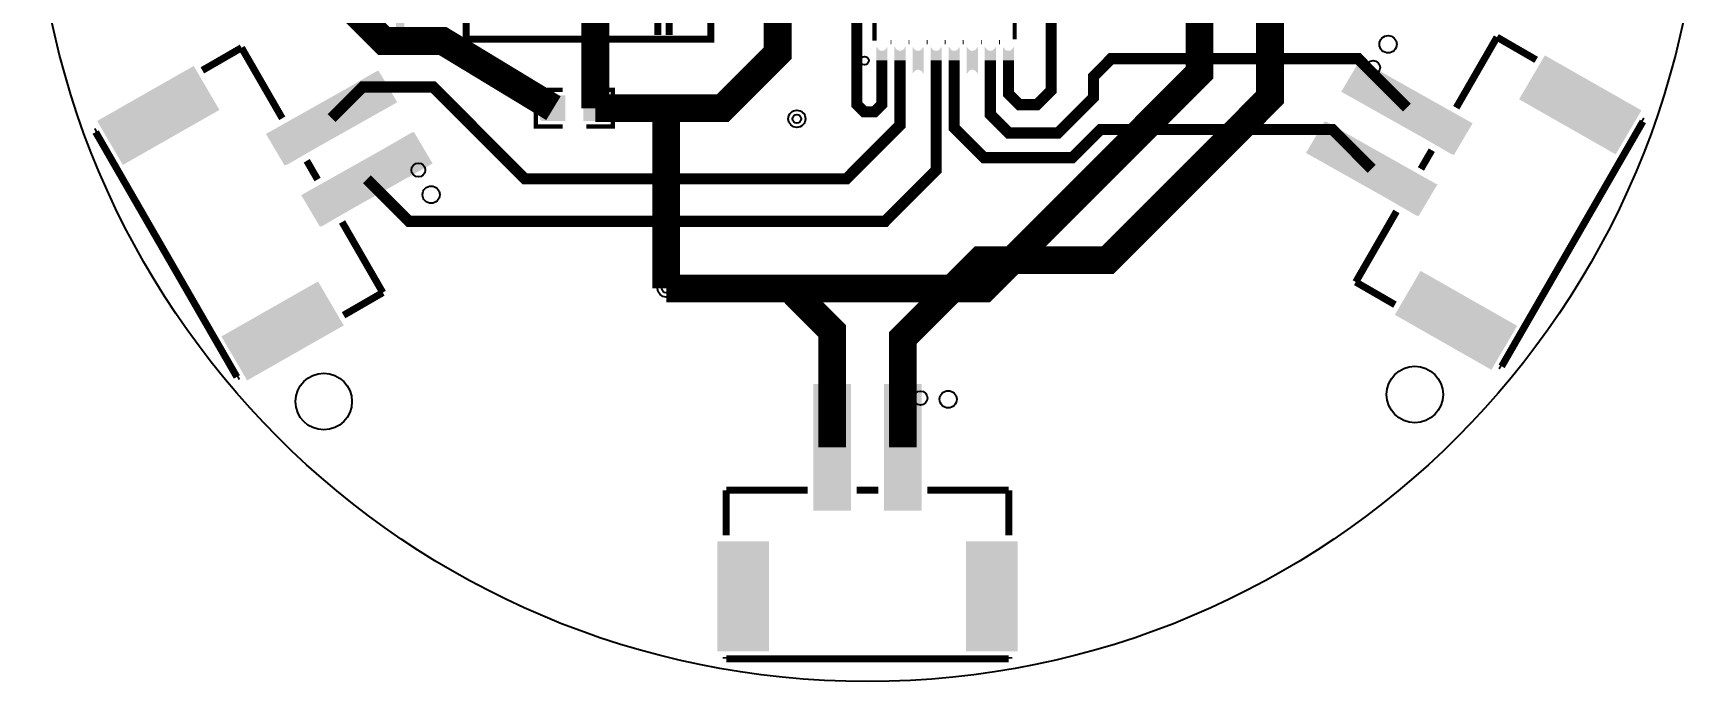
# Model space of a CAD drawing. Header units: millimetres. Extents: x 0.7 to 60.7, y -60.5 to 0.3.
# Drawn here: x 0.7 to 60.7, y -60.5 to -37.2 of the extents above; entities that cross this region are included whole.
import ezdxf

# ---------------------------------------------------------------- set-up
doc = ezdxf.new("R2010")
doc.units = ezdxf.units.MM
for name, color, linetype, true_color in [('BoardOutLine', 7, 'Continuous', 0xff00ff), ('BottomLayer', 7, 'Continuous', 0x0000ff), ('Document', 7, 'Continuous', 0xffffff), ('Hole', 7, 'Continuous', 0x222222), ('Multi-Layer', 7, 'Continuous', 0xc0c0c0), ('TopLayer', 7, 'Continuous', 0xff0000), ('TopPasteMaskLayer', 7, 'Continuous', 0x808080), ('TopSilkLayer', 7, 'Continuous', 0xffcc00), ('TopSolderMaskLayer', 7, 'Continuous', 0x800080)]:
    doc.layers.add(name, color=color, linetype=linetype, true_color=true_color)

msp = doc.modelspace()

# ---------------------------------------------------------------- hatches: boundary and pattern name
at = {"layer": 'Document'}
msp.add_hatch(color=256, dxfattribs=at).paths.add_polyline_path([(14.076, -34.905), (14.076, -37.455), (13.776, -37.455), (13.776, -34.905), (13.826, -34.905)])
at = {"layer": 'TopLayer'}
for points in [[(31.428, -37.681, -0.785398), (31.078, -37.681), (31.078, -38.631, -0.785398), (31.428, -38.631)], [(32.078, -37.681, -0.785398), (31.728, -37.681), (31.728, -38.631, -0.785398), (32.078, -38.631)], [(32.728, -37.681, -0.785398), (32.378, -37.681), (32.378, -38.631, -0.785398), (32.728, -38.631)], [(33.378, -37.681, -0.785398), (33.028, -37.681), (33.028, -38.631, -0.785398), (33.378, -38.631)], [(34.028, -37.681, -0.785398), (33.678, -37.681), (33.678, -38.631, -0.785398), (34.028, -38.631)], [(34.678, -37.681, -0.785398), (34.328, -37.681), (34.328, -38.631, -0.785398), (34.678, -38.631)], [(35.328, -37.681, -0.785398), (34.978, -37.681), (34.978, -38.631, -0.785398), (35.328, -38.631)], [(35.978, -37.681, -0.785398), (35.628, -37.681), (35.628, -38.631, -0.785398), (35.978, -38.631)], [(3.988, -41.894), (3.088, -40.334), (6.467, -38.383), (7.367, -39.943)], [(52.409, -40.416), (51.759, -41.542), (47.862, -39.292), (48.512, -38.166)], [(58.508, -39.953), (57.608, -41.513), (54.229, -39.562), (55.129, -38.002)], [(9.837, -41.922), (9.187, -40.796), (13.084, -38.546), (13.734, -39.672)], [(19.843, -40.31), (19.843, -39.446), (19.037, -39.446), (19.037, -40.31)], [(20.543, -40.31), (20.543, -39.446), (21.35, -39.446), (21.35, -40.31)], [(11.107, -44.122), (10.457, -42.996), (14.354, -40.746), (15.004, -41.872)], [(51.139, -42.616), (50.489, -43.742), (46.592, -41.492), (47.242, -40.366)], [(8.458, -49.636), (7.558, -48.076), (10.937, -46.126), (11.837, -47.685)], [(54.038, -47.695), (53.138, -49.255), (49.759, -47.304), (50.659, -45.744)], [(30.115, -54.312), (28.815, -54.312), (28.815, -49.812), (30.115, -49.812)], [(32.655, -54.312), (31.354, -54.312), (31.354, -49.812), (32.655, -49.812)], [(27.165, -59.363), (25.365, -59.363), (25.365, -55.461), (27.165, -55.461)], [(36.105, -59.363), (34.305, -59.363), (34.305, -55.461), (36.105, -55.461)]]:
    msp.add_hatch(color=256, dxfattribs=at).paths.add_polyline_path(points)
at = {"layer": 'TopPasteMaskLayer'}
for points in [[(31.428, -37.681, -0.785398), (31.078, -37.681), (31.078, -38.631, -0.785398), (31.428, -38.631)], [(32.078, -37.681, -0.785398), (31.728, -37.681), (31.728, -38.631, -0.785398), (32.078, -38.631)], [(32.728, -37.681, -0.785398), (32.378, -37.681), (32.378, -38.631, -0.785398), (32.728, -38.631)], [(33.378, -37.681, -0.785398), (33.028, -37.681), (33.028, -38.631, -0.785398), (33.378, -38.631)], [(34.028, -37.681, -0.785398), (33.678, -37.681), (33.678, -38.631, -0.785398), (34.028, -38.631)], [(34.678, -37.681, -0.785398), (34.328, -37.681), (34.328, -38.631, -0.785398), (34.678, -38.631)], [(35.328, -37.681, -0.785398), (34.978, -37.681), (34.978, -38.631, -0.785398), (35.328, -38.631)], [(35.978, -37.681, -0.785398), (35.628, -37.681), (35.628, -38.631, -0.785398), (35.978, -38.631)], [(3.988, -41.894), (3.088, -40.334), (6.467, -38.383), (7.367, -39.943)], [(52.409, -40.416), (51.759, -41.542), (47.862, -39.292), (48.512, -38.166)], [(58.508, -39.953), (57.608, -41.513), (54.229, -39.562), (55.129, -38.002)], [(9.837, -41.922), (9.187, -40.796), (13.084, -38.546), (13.734, -39.672)], [(18.998, -40.328), (19.798, -40.328), (19.848, -40.278), (19.848, -40.05), (19.478, -40.05), (19.478, -39.72), (19.848, -39.72), (19.848, -39.478), (19.798, -39.428), (18.998, -39.428), (18.948, -39.478), (18.948, -40.278)], [(21.388, -39.428), (20.588, -39.428), (20.538, -39.478), (20.538, -39.706), (20.908, -39.706), (20.908, -40.036), (20.538, -40.036), (20.538, -40.278), (20.588, -40.328), (21.388, -40.328), (21.438, -40.278), (21.438, -39.478)], [(11.107, -44.122), (10.457, -42.996), (14.354, -40.746), (15.004, -41.872)], [(51.139, -42.616), (50.489, -43.742), (46.592, -41.492), (47.242, -40.366)], [(8.458, -49.636), (7.558, -48.076), (10.937, -46.126), (11.837, -47.685)], [(54.038, -47.695), (53.138, -49.255), (49.759, -47.304), (50.659, -45.744)], [(30.115, -54.312), (28.815, -54.312), (28.815, -49.812), (30.115, -49.812)], [(32.655, -54.312), (31.354, -54.312), (31.354, -49.812), (32.655, -49.812)], [(27.165, -59.363), (25.365, -59.363), (25.365, -55.461), (27.165, -55.461)], [(36.105, -59.363), (34.305, -59.363), (34.305, -55.461), (36.105, -55.461)]]:
    msp.add_hatch(color=256, dxfattribs=at).paths.add_polyline_path(points)
at = {"layer": 'TopSolderMaskLayer'}
for points in [[(31.453, -37.663, -0.785398), (31.053, -37.663), (31.053, -38.65, -0.785398), (31.453, -38.65)], [(32.103, -37.663, -0.785398), (31.703, -37.663), (31.703, -38.65, -0.785398), (32.103, -38.65)], [(32.753, -37.663, -0.785398), (32.353, -37.663), (32.353, -38.65, -0.785398), (32.753, -38.65)], [(33.404, -37.663, -0.785398), (33.003, -37.663), (33.003, -38.65, -0.785398), (33.404, -38.65)], [(34.054, -37.663, -0.785398), (33.653, -37.663), (33.653, -38.65, -0.785398), (34.054, -38.65)], [(34.704, -37.663, -0.785398), (34.303, -37.663), (34.303, -38.65, -0.785398), (34.704, -38.65)], [(35.354, -37.663, -0.785398), (34.953, -37.663), (34.953, -38.65, -0.785398), (35.354, -38.65)], [(36.004, -37.663, -0.785398), (35.603, -37.663), (35.603, -38.65, -0.785398), (36.004, -38.65)], [(3.953, -41.916), (3.027, -40.337), (6.502, -38.36), (7.427, -39.94)], [(52.498, -40.422), (51.822, -41.561), (47.773, -39.286), (48.448, -38.147)], [(58.569, -39.955), (57.643, -41.535), (54.169, -39.559), (55.095, -37.979)], [(9.773, -41.941), (9.098, -40.803), (13.147, -38.527), (13.823, -39.666)], [(19.868, -40.335), (19.868, -39.421), (19.011, -39.421), (19.011, -40.335)], [(20.518, -40.335), (20.518, -39.421), (21.375, -39.421), (21.375, -40.335)], [(11.043, -44.141), (10.368, -43.002), (14.417, -40.727), (15.093, -41.866)], [(51.228, -42.622), (50.552, -43.761), (46.503, -41.485), (47.178, -40.347)], [(8.423, -49.659), (7.497, -48.079), (10.972, -46.103), (11.897, -47.683)], [(54.099, -47.698), (53.173, -49.278), (49.699, -47.302), (50.625, -45.722)], [(30.14, -54.337), (28.789, -54.337), (28.789, -49.787), (30.14, -49.787)], [(32.68, -54.337), (31.329, -54.337), (31.329, -49.787), (32.68, -49.787)], [(27.191, -59.388), (25.339, -59.388), (25.339, -55.436), (27.191, -55.436)], [(36.131, -59.388), (34.279, -59.388), (34.279, -55.436), (36.131, -55.436)]]:
    msp.add_hatch(color=256, dxfattribs=at).paths.add_polyline_path(points)

# ---------------------------------------------------------------- linework, layer by layer
at = {"layer": 'BoardOutLine'}
msp.add_circle((30.734, -30.48), 30, dxfattribs=at)
at = {"layer": 'BottomLayer', "const_width": 1}
for points in [[(42.672, -36.383), (42.672, -38.608), (34.925, -46.355), (23.495, -46.355)], [(45.212, -36.068), (45.212, -39.497), (41.402, -43.307)], [(23.495, -46.355), (23.495, -39.878)]]:
    msp.add_lwpolyline(points, dxfattribs=at)
at = {"layer": 'Document'}
for centre, radius in [((48.92, -38.419), 0.25), ((31.253, -38.894), 0.15), ((14.581, -42.099), 0.25), ((32.64, -50.292), 0.25)]:
    msp.add_circle(centre, radius, dxfattribs=at)
at = {"layer": 'Hole'}
for centre in [(23.495, -39.878), (28.194, -40.259), (41.402, -43.307), (23.495, -46.355)]:
    msp.add_circle(centre, 0.155, dxfattribs=at)
at = {"layer": 'Multi-Layer'}
for centre, radius in [((23.495, -39.878), 0.31), ((28.194, -40.259), 0.31), ((41.402, -43.307), 0.31), ((23.495, -46.355), 0.31), ((50.419, -50.165), 1.016), ((11.176, -50.419), 1.016)]:
    msp.add_circle(centre, radius, dxfattribs=at)
at = {"layer": 'TopLayer'}
for points, const_width in [([(31.252, -38.156), (31.252, -39.741), (30.988, -40.005), (30.607, -40.005), (30.353, -39.751), (30.353, -32.639), (29.845, -32.131), (28.067, -32.131), (24.511, -28.575), (24.511, -14.859), (24.232, -14.58), (22.86, -14.605)], 0.4), ([(35.804, -38.156), (35.804, -39.36), (36.195, -39.751), (36.83, -39.751), (37.338, -39.243), (37.338, -24.765), (36.322, -23.749), (34.036, -23.749), (33.655, -23.368), (33.655, -18.034), (37.109, -14.58), (38.1, -14.605)], 0.4), ([(19.439, -39.878), (15.456, -37.465), (13.335, -37.465), (11.049, -35.179), (11.049, -28.575), (9.7, -27.226), (7.112, -27.226)], 1), ([(14.478, -30.462), (20.429, -30.462), (20.947, -30.98), (20.947, -39.878)], 1), ([(27.501, -34.544), (27.501, -37.904), (25.527, -39.878), (20.946, -39.878)], 1), ([(11.461, -40.234), (12.578, -39.116), (15.113, -39.116), (18.415, -42.418), (29.972, -42.418), (31.902, -40.488), (31.902, -38.156)], 0.4), ([(12.731, -42.433), (14.239, -43.942), (31.369, -43.942), (33.203, -42.108), (33.203, -38.156)], 0.4), ([(33.853, -38.156), (33.853, -40.584), (34.925, -41.656), (38.1, -41.656), (39.116, -40.64), (47.452, -40.64), (48.865, -42.055)], 0.4), ([(35.154, -38.156), (35.154, -40.107), (35.814, -40.767), (37.592, -40.767), (38.862, -39.497), (38.862, -38.735), (39.497, -38.1), (48.382, -38.1), (50.135, -39.855)], 0.4), ([(41.402, -43.307), (39.37, -45.339), (34.798, -45.339), (32.004, -48.133), (32.004, -52.062)], 1), ([(29.465, -52.062), (29.465, -47.88), (27.94, -46.355), (23.495, -46.355)], 1)]:
    msp.add_lwpolyline(points, dxfattribs=dict(at, const_width=const_width))
at = {"layer": 'TopSilkLayer', "const_width": 0.254}
msp.add_lwpolyline([(25.101, -37.394), (16.301, -37.394), (16.301, -31.694), (25.101, -31.694), (25.101, -37.394)], close=True, dxfattribs=at)
at = {"layer": 'TopSilkLayer'}
for points, const_width in [([(23.603, -37.244), (23.603, -31.844)], 0.254), ([(23.197, -37.244), (23.197, -32.004)], 0.254), ([(36.028, -33.205), (36.028, -37.407)], 0.152), ([(30.988, -37.446), (30.988, -35.687)], 0.152), ([(53.373, -37.326), (51.909, -39.861)], 0.254), ([(54.783, -38.14), (53.373, -37.326)], 0.254), ([(6.812, -38.519), (8.222, -37.705)], 0.254), ([(9.686, -40.241), (8.222, -37.705)], 0.254), ([(31.562, -37.506), (31.594, -37.506)], 0.152), ([(32.212, -37.506), (32.244, -37.506)], 0.152), ([(32.862, -37.506), (32.895, -37.506)], 0.152), ([(33.512, -37.506), (33.545, -37.506)], 0.152), ([(34.162, -37.506), (34.195, -37.506)], 0.152), ([(34.812, -37.506), (34.845, -37.506)], 0.152), ([(35.462, -37.506), (35.495, -37.506)], 0.152), ([(19.767, -40.539), (18.808, -40.539), (18.808, -39.217), (19.767, -39.217)], 0.152), ([(20.619, -40.539), (21.578, -40.539), (21.578, -39.217), (20.619, -39.217)], 0.152), ([(58.622, -40.356), (58.562, -40.321)], 0.254), ([(2.973, -40.735), (3.033, -40.701)], 0.254), ([(8.053, -49.533), (2.973, -40.735)], 0.254), ([(58.622, -40.356), (53.542, -49.153)], 0.254), ([(51.028, -41.387), (50.639, -42.061)], 0.254), ([(10.956, -42.441), (10.567, -41.767)], 0.254), ([(49.758, -43.587), (48.294, -46.123)], 0.254), ([(13.301, -46.503), (11.837, -43.967)], 0.254), ([(49.704, -46.937), (48.294, -46.123)], 0.254), ([(11.891, -47.317), (13.301, -46.503)], 0.254), ([(53.542, -49.153), (53.483, -49.119)], 0.254), ([(8.053, -49.533), (8.112, -49.499)], 0.254), ([(28.583, -53.602), (25.655, -53.602)], 0.254), ([(25.655, -55.23), (25.655, -53.602)], 0.254), ([(31.123, -53.602), (30.346, -53.602)], 0.254), ([(35.813, -53.602), (32.886, -53.602)], 0.254), ([(35.813, -55.23), (35.813, -53.602)], 0.254), ([(25.655, -59.662), (25.655, -59.594)], 0.254), ([(35.813, -59.662), (25.655, -59.662)], 0.254), ([(35.813, -59.662), (35.813, -59.594)], 0.254)]:
    msp.add_lwpolyline(points, dxfattribs=dict(at, const_width=const_width))
for centre, radius in [((49.457, -37.58), 0.31), ((30.629, -38.166), 0.15), ((15.04, -42.984), 0.31), ((33.635, -50.337), 0.31)]:
    msp.add_circle(centre, radius, dxfattribs=at)

doc.saveas('drawing.dxf')
